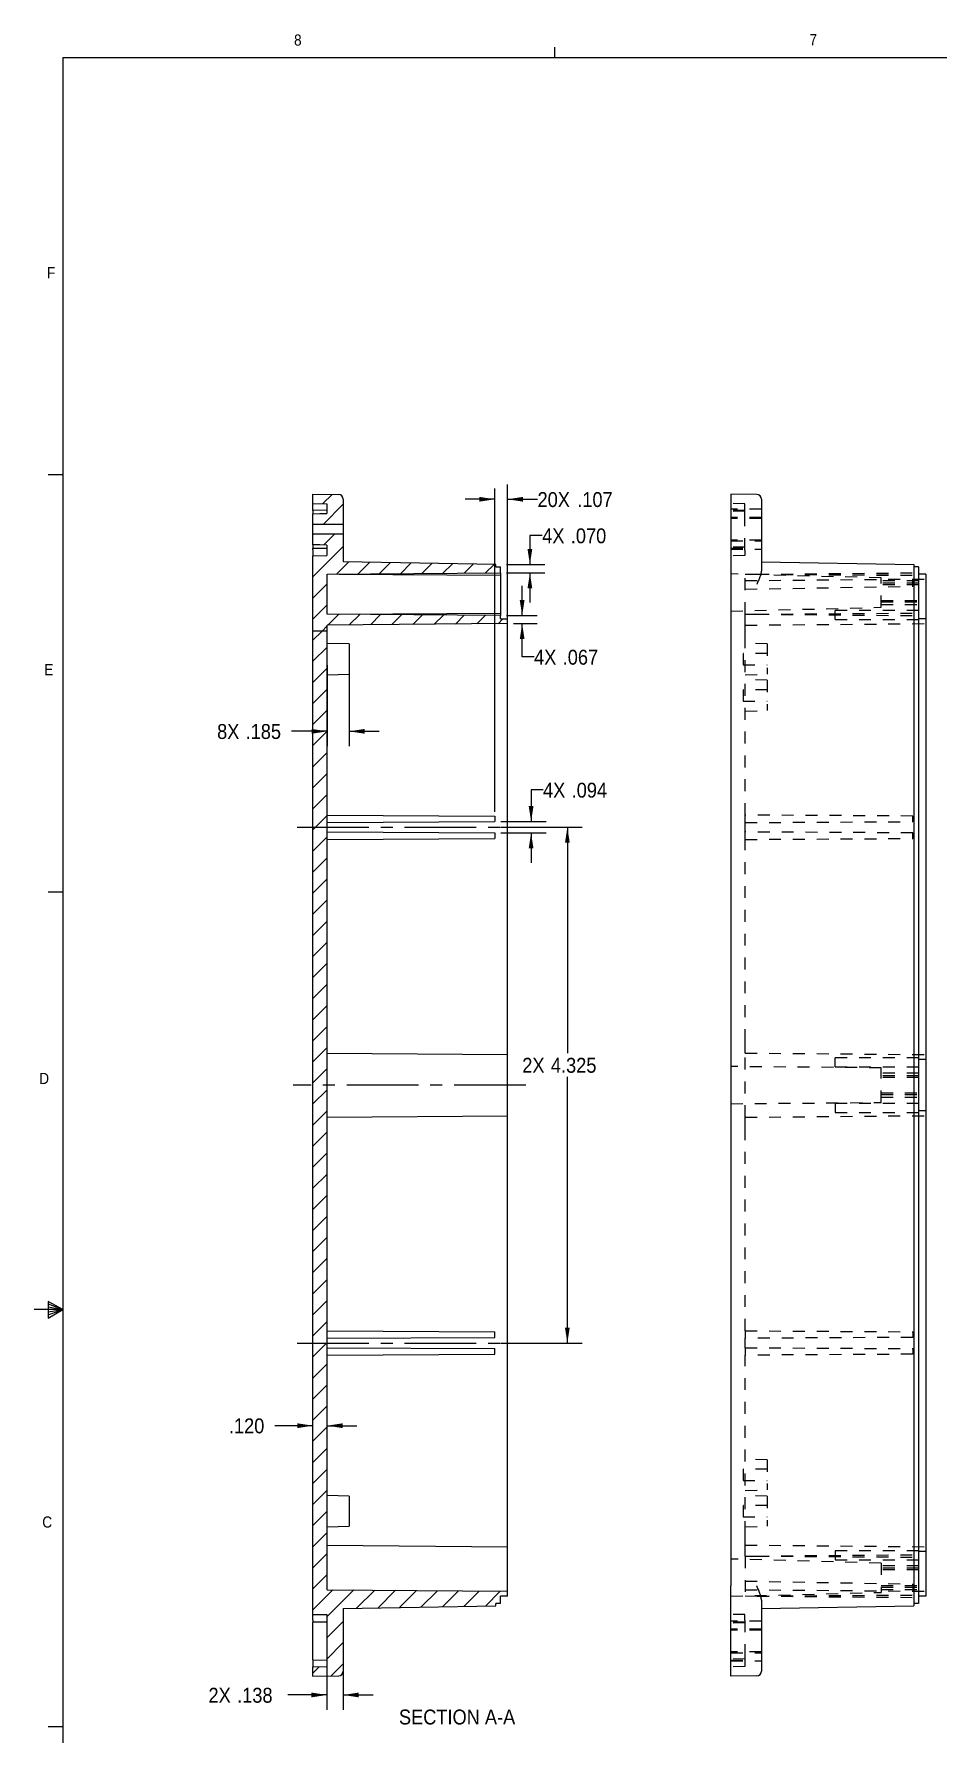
# Model space of a CAD drawing. Header units: inches. Extents: x 0.3 to 33.9, y 0.2 to 21.7.
# Drawn here: x 0.27 to 7.85, y 7.4 to 21.66 of the extents above; entities that cross this region are included whole.
import ezdxf

# ---------------------------------------------------------------- set-up
doc = ezdxf.new("R2010")
doc.units = ezdxf.units.IN
doc.header["$MEASUREMENT"] = 0
for name, pattern in [('SLD-Center', [0.75, 0.6, -0.05, 0.05, -0.05]), ('SLD-Dashed', [0.075, 0.05, -0.025]), ('SLD-Solid', [0])]:
    doc.linetypes.add(name, pattern=pattern)
doc.layers.add('SLD-0', color=7, linetype='SLD-Solid')
doc.styles.add('SLDTEXTSTYLE1', font='GOTHIC.TTF', dxfattribs={"width": 0.913})
doc.dimstyles.new('SLDDIMSTYLE0', dxfattribs={"dimtxt": 0.125, "dimasz": 0.13, "dimexe": 0, "dimexo": 0.0625, "dimgap": 0.03125, "dimtad": 0, "dimtih": 1, "dimtoh": 1, "dimdec": 3, "dimrnd": 1e-09, "dimzin": 4, "dimdsep": 46, "dimtxsty": 'SLDTEXTSTYLE1', "dimsah": 1, "dimcen": 0.09, "dimadec": 0, "dimazin": 1, "dimtfac": 1, "dimtdec": 3, "dimtmove": 0, "dimatfit": 0, "dimfxl": 0, "dimfrac": 2, "dimtolj": 1, "dimtzin": 12, "dimarcsym": 0})
doc.dimstyles.new('SLDDIMSTYLE1', dxfattribs={"dimtxt": 0.125, "dimasz": 0.13, "dimexe": 0, "dimexo": 0.0625, "dimgap": 0.03125, "dimtad": 0, "dimtih": 1, "dimtoh": 1, "dimdec": 3, "dimrnd": 1e-09, "dimzin": 12, "dimdsep": 46, "dimtxsty": 'SLDTEXTSTYLE1', "dimsah": 1, "dimcen": 0.09, "dimadec": 0, "dimazin": 3, "dimtfac": 1, "dimtdec": 3, "dimtofl": 0, "dimtmove": 0, "dimatfit": 3, "dimfxl": 0, "dimfrac": 2, "dimtolj": 1, "dimtzin": 12, "dimarcsym": 0})
doc.dimstyles.new('SLDDIMSTYLE4', dxfattribs={"dimtxt": 0.125, "dimasz": 0.13, "dimexe": 0, "dimexo": 0.0625, "dimgap": 0.03125, "dimtad": 0, "dimtih": 1, "dimtoh": 1, "dimdec": 3, "dimrnd": 1e-09, "dimzin": 12, "dimdsep": 46, "dimtxsty": 'SLDTEXTSTYLE1', "dimsah": 1, "dimcen": 0.09, "dimadec": 0, "dimazin": 3, "dimtfac": 1, "dimtdec": 3, "dimtmove": 0, "dimatfit": 0, "dimfxl": 0, "dimfrac": 2, "dimtolj": 1, "dimtzin": 12, "dimarcsym": 0})

# ---------------------------------------------------------------- blocks, each defined once
blk = doc.blocks.new('*D37')
at = {"layer": 'SLD-0'}
for p, q in [((4.137, 15.138), (4.137, 17.848)), ((4.244, 12.895), (4.244, 17.883)), ((4.137, 17.758), (3.887, 17.758)), ((4.244, 17.758), (4.495, 17.758))]:
    blk.add_line(p, q, dxfattribs=at)
for points in [[(4.137, 17.758), (4.007, 17.778), (4.007, 17.738)], [(4.244, 17.758), (4.374, 17.738), (4.374, 17.778)]]:
    blk.add_solid(points, dxfattribs=at)
at = {"layer": 'SLD-0', "char_height": 0.125, "attachment_point": 1, "style": 'SLDTEXTSTYLE1'}
for s, insert in [('20X ', (4.495, 17.818, 2.34)), ('.107', (4.828, 17.818, 2.34))]:
    blk.add_mtext(s, dxfattribs=dict(at, insert=insert))
blk = doc.blocks.new('*D38')
at = {"layer": 'SLD-0'}
for p, q in [((4.187, 15.007), (4.87, 15.007)), ((4.745, 15.007), (4.745, 13.113)), ((4.745, 10.682), (4.745, 12.914)), ((4.187, 10.682), (4.87, 10.682))]:
    blk.add_line(p, q, dxfattribs=at)
for points in [[(4.745, 15.007), (4.725, 14.877), (4.765, 14.877)], [(4.745, 10.682), (4.765, 10.812), (4.725, 10.812)]]:
    blk.add_solid(points, dxfattribs=at)
at = {"layer": 'SLD-0', "char_height": 0.125, "attachment_point": 1, "style": 'SLDTEXTSTYLE1'}
for s, insert in [('2X ', (4.367, 13.074, -0.402)), ('4.325', (4.607, 13.074, -0.402))]:
    blk.add_mtext(s, dxfattribs=dict(at, insert=insert))
blk = doc.blocks.new('*D39')
at = {"layer": 'SLD-0'}
for p, q in [((4.541, 15.321), (4.441, 15.321)), ((4.441, 15.321), (4.441, 15.055)), ((4.187, 15.055), (4.566, 15.055)), ((4.187, 14.96), (4.566, 14.96)), ((4.441, 14.96), (4.441, 14.71))]:
    blk.add_line(p, q, dxfattribs=at)
for points in [[(4.441, 15.055), (4.461, 15.185), (4.421, 15.185)], [(4.441, 14.96), (4.421, 14.83), (4.461, 14.83)]]:
    blk.add_solid(points, dxfattribs=at)
at = {"layer": 'SLD-0', "char_height": 0.125, "attachment_point": 1, "style": 'SLDTEXTSTYLE1'}
for s, insert in [('4X ', (4.541, 15.381, -0.41)), ('.094', (4.781, 15.381, -0.41))]:
    blk.add_mtext(s, dxfattribs=dict(at, insert=insert))
blk = doc.blocks.new('*D40')
at = {"layer": 'SLD-0'}
for p, q in [((4.534, 17.453), (4.431, 17.453)), ((4.431, 17.453), (4.431, 17.211)), ((4.235, 17.211), (4.556, 17.211)), ((4.235, 17.141), (4.556, 17.141)), ((4.431, 17.141), (4.431, 16.891))]:
    blk.add_line(p, q, dxfattribs=at)
for points in [[(4.431, 17.211), (4.451, 17.341), (4.411, 17.341)], [(4.431, 17.141), (4.411, 17.011), (4.451, 17.011)]]:
    blk.add_solid(points, dxfattribs=at)
at = {"layer": 'SLD-0', "char_height": 0.125, "attachment_point": 1, "style": 'SLDTEXTSTYLE1'}
for s, insert in [('4X ', (4.534, 17.514, 4.986)), ('.070', (4.774, 17.514, 4.986))]:
    blk.add_mtext(s, dxfattribs=dict(at, insert=insert))
blk = doc.blocks.new('*D41')
at = {"layer": 'SLD-0'}
for p, q in [((2.611, 9.989), (2.292, 9.989)), ((2.611, 9.138), (2.611, 10.114)), ((2.731, 9.138), (2.731, 10.114)), ((2.731, 9.989), (2.981, 9.989))]:
    blk.add_line(p, q, dxfattribs=at)
for points in [[(2.611, 9.989), (2.481, 10.009), (2.481, 9.969)], [(2.731, 9.989), (2.861, 9.969), (2.861, 10.009)]]:
    blk.add_solid(points, dxfattribs=at)
at = {"layer": 'SLD-0', "insert": (1.907, 10.05), "char_height": 0.125, "attachment_point": 1, "style": 'SLDTEXTSTYLE1'}
blk.add_mtext('.120', dxfattribs=at)
blk = doc.blocks.new('*D42')
at = {"layer": 'SLD-0'}
for p, q in [((4.366, 16.782), (4.366, 17.032)), ((4.235, 16.782), (4.491, 16.782)), ((4.294, 16.715), (4.491, 16.715)), ((4.366, 16.436), (4.366, 16.715)), ((4.466, 16.436), (4.366, 16.436))]:
    blk.add_line(p, q, dxfattribs=at)
for points in [[(4.366, 16.782), (4.386, 16.912), (4.346, 16.912)], [(4.366, 16.715), (4.346, 16.585), (4.386, 16.585)]]:
    blk.add_solid(points, dxfattribs=at)
at = {"layer": 'SLD-0', "char_height": 0.125, "attachment_point": 1, "style": 'SLDTEXTSTYLE1'}
for s, insert in [('4X ', (4.466, 16.496, 2.348)), ('.067', (4.706, 16.496, 2.348))]:
    blk.add_mtext(s, dxfattribs=dict(at, insert=insert))
blk = doc.blocks.new('*D43')
at = {"layer": 'SLD-0'}
for p, q in [((2.916, 16.531), (2.916, 15.687)), ((2.731, 16.368), (2.731, 15.687)), ((2.731, 15.812), (2.433, 15.812)), ((2.916, 15.812), (3.166, 15.812))]:
    blk.add_line(p, q, dxfattribs=at)
for points in [[(2.731, 15.812), (2.601, 15.832), (2.601, 15.792)], [(2.916, 15.812), (3.046, 15.792), (3.046, 15.832)]]:
    blk.add_solid(points, dxfattribs=at)
at = {"layer": 'SLD-0', "char_height": 0.125, "attachment_point": 1, "style": 'SLDTEXTSTYLE1'}
for s, insert in [('8X ', (1.808, 15.873)), ('.185', (2.047, 15.873))]:
    blk.add_mtext(s, dxfattribs=dict(at, insert=insert))
blk = doc.blocks.new('*D44')
at = {"layer": 'SLD-0'}
for p, q in [((2.729, 8.307), (2.729, 7.606)), ((2.866, 8.307), (2.866, 7.606)), ((2.729, 7.731), (2.401, 7.731)), ((2.866, 7.731), (3.116, 7.731))]:
    blk.add_line(p, q, dxfattribs=at)
for points in [[(2.729, 7.731), (2.599, 7.751), (2.599, 7.711)], [(2.866, 7.731), (2.996, 7.711), (2.996, 7.751)]]:
    blk.add_solid(points, dxfattribs=at)
at = {"layer": 'SLD-0', "char_height": 0.125, "attachment_point": 1, "style": 'SLDTEXTSTYLE1'}
for s, insert in [('2X ', (1.736, 7.791, -0.384)), ('.138', (1.976, 7.791, -0.384))]:
    blk.add_mtext(s, dxfattribs=dict(at, insert=insert))

msp = doc.modelspace()

# ---------------------------------------------------------------- hatches: boundary and pattern name
at = {"linetype": 'SLD-Solid', "lineweight": 0}
h = msp.add_hatch(dxfattribs=at)
h.set_pattern_fill('ANSI31', style=0)
edge = h.paths.add_edge_path(flags=0)
edge.add_spline(control_points=[(2.72866, 17.63893), (2.70889, 17.63852), (2.68912, 17.6381), (2.66935, 17.63768), (2.64975, 17.63727), (2.63015, 17.63685), (2.61055, 17.63644)], knot_values=[0.00640742, 0.00640742, 0.00640742, 0.00640742, 0.00791403, 0.00791403, 0.00791403, 0.00940809, 0.00940809, 0.00940809, 0.00940809], weights=[1, 1, 1, 1, 1, 1, 1], degree=3, periodic=0)
edge.add_line((2.61055, 17.63644), (2.61055, 17.5482))
edge.add_line((2.61055, 17.5482), (2.86645, 17.5482))
edge.add_line((2.86645, 17.5482), (2.86645, 17.7588))
edge.add_arc((2.82708, 17.7588), 0.03937, 0, 89)
edge.add_line((2.82777, 17.79816), (2.61055, 17.80196))
edge.add_line((2.61055, 17.80196), (2.61055, 17.72322))
edge.add_line((2.61055, 17.72322), (2.72866, 17.72115))
edge.add_line((2.72866, 17.72115), (2.72866, 17.63893))
h = msp.add_hatch(dxfattribs=at)
h.set_pattern_fill('ANSI31', style=0)
edge = h.paths.add_edge_path(flags=0)
edge.add_line((2.61055, 16.65323), (2.73055, 16.65323))
edge.add_line((2.73055, 16.65323), (2.73055, 16.7022))
edge.add_line((2.73055, 16.7022), (4.24397, 16.71541))
edge.add_line((4.24397, 16.71541), (4.24397, 16.75541))
edge.add_line((4.24397, 16.75541), (4.18492, 16.75541))
edge.add_line((4.18492, 16.75541), (4.18492, 16.78241))
edge.add_line((4.18492, 16.78241), (2.73055, 16.7951))
edge.add_line((2.73055, 16.7951), (2.73055, 17.12871))
edge.add_line((2.73055, 17.12871), (4.18492, 17.14141))
edge.add_line((4.18492, 17.14141), (4.18492, 17.19172))
edge.add_line((4.18492, 17.19172), (4.14555, 17.19172))
edge.add_line((4.14555, 17.19172), (4.14555, 17.21141))
edge.add_line((4.14555, 17.21141), (2.86645, 17.23373))
edge.add_line((2.86645, 17.23373), (2.86645, 17.46516))
edge.add_line((2.86645, 17.46516), (2.61055, 17.46516))
edge.add_line((2.61055, 17.46516), (2.61055, 17.37692))
edge.add_spline(control_points=[(2.61055, 17.37692), (2.63015, 17.37651), (2.64975, 17.37609), (2.66935, 17.37568), (2.68912, 17.37526), (2.70889, 17.37485), (2.72866, 17.37443)], knot_values=[0.00641996, 0.00641996, 0.00641996, 0.00641996, 0.00791403, 0.00791403, 0.00791403, 0.00942063, 0.00942063, 0.00942063, 0.00942063], weights=[1, 1, 1, 1, 1, 1, 1], degree=3, periodic=0)
edge.add_line((2.72866, 17.37443), (2.72866, 17.28528))
edge.add_line((2.72866, 17.28528), (2.61055, 17.28322))
edge.add_line((2.61055, 17.28322), (2.61055, 16.65323))
h = msp.add_hatch(dxfattribs=at)
h.set_pattern_fill('ANSI31', style=0)
edge = h.paths.add_edge_path(flags=0)
edge.add_line((4.24397, 8.60041), (2.73055, 8.61361))
edge.add_line((2.73055, 8.61361), (2.73055, 16.65323))
edge.add_line((2.73055, 16.65323), (2.61055, 16.65323))
edge.add_line((2.61055, 16.65323), (2.61055, 8.40659))
edge.add_line((2.61055, 8.40659), (2.72866, 8.40453))
edge.add_line((2.72866, 8.40453), (2.72866, 7.96866))
edge.add_line((2.72866, 7.96866), (2.61055, 7.96659))
edge.add_line((2.61055, 7.96659), (2.61055, 7.88785))
edge.add_line((2.61055, 7.88785), (2.82777, 7.89165))
edge.add_arc((2.82708, 7.93101), 0.03937, 271, 360)
edge.add_line((2.86645, 7.93101), (2.86645, 8.45608))
edge.add_line((2.86645, 8.45608), (4.14555, 8.47841))
edge.add_line((4.14555, 8.47841), (4.14555, 8.49809))
edge.add_line((4.14555, 8.49809), (4.18492, 8.49809))
edge.add_line((4.18492, 8.49809), (4.18492, 8.56041))
edge.add_line((4.18492, 8.56041), (4.24397, 8.56041))
edge.add_line((4.24397, 8.56041), (4.24397, 8.60041))

# ---------------------------------------------------------------- linework, layer by layer
at = {"color": 7, "linetype": 'SLD-Solid', "lineweight": 0}
for p, q in [((4.64083, 21.46397), (4.64083, 21.54877)), ((0.51583, 21.46397), (33.51583, 21.46397)), ((0.51583, 21.46397), (0.51583, 0.46397)), ((0.51583, 17.96397), (0.39083, 17.96397)), ((0.51583, 14.46397), (0.39083, 14.46397)), ((0.39184, 11.02951), (0.39184, 10.8907)), ((0.51583, 10.96397), (0.39184, 11.02951)), ((0.39184, 11.01104), (0.51583, 10.96397)), ((0.39184, 10.98709), (0.51583, 10.96397)), ((0.51583, 10.96397), (0.27279, 10.96397)), ((0.39184, 10.8907), (0.51583, 10.96397)), ((0.39184, 10.918), (0.51583, 10.96397)), ((0.39184, 10.94472), (0.51583, 10.96397)), ((0.51583, 7.46397), (0.39083, 7.46397))]:
    msp.add_line(p, q, dxfattribs=at)
at = {"color": 7, "linetype": 'SLD-Solid', "lineweight": 15}
for p, q in [((2.61055, 17.80196), (2.82777, 17.79816)), ((2.61055, 17.72322), (2.61055, 17.80196)), ((2.61055, 17.72322), (2.72866, 17.72115)), ((2.61055, 17.66416), (2.61055, 17.72322)), ((2.72866, 17.72115), (2.72866, 17.63893)), ((2.86645, 17.7588), (2.86645, 17.5482)), ((6.33342, 17.79816), (6.1162, 17.80196)), ((6.1162, 17.80196), (6.1162, 17.65605)), ((6.3721, 17.7588), (6.3721, 17.64489)), ((2.72866, 17.66622), (2.61055, 17.66416)), ((2.61055, 17.66416), (2.61055, 17.63644)), ((2.61055, 17.5482), (2.61055, 17.63644)), ((2.61055, 17.5482), (2.86645, 17.5482)), ((2.61055, 17.46516), (2.61055, 17.5482)), ((2.86645, 17.5482), (2.86645, 17.46516)), ((6.1162, 17.65605), (6.1162, 17.04342)), ((6.3721, 17.64489), (6.3721, 17.1636)), ((2.61055, 17.37692), (2.61055, 17.46516)), ((2.86645, 17.46516), (2.61055, 17.46516)), ((2.86645, 17.46516), (2.86645, 17.23373)), ((2.61055, 17.37692), (2.61055, 17.3492)), ((2.61055, 17.3492), (2.72866, 17.34714)), ((2.61055, 17.33278), (2.61055, 17.3492)), ((2.61055, 17.33278), (2.61055, 17.28322)), ((2.61055, 17.28322), (2.72866, 17.28528)), ((2.61055, 16.65323), (2.61055, 17.28322)), ((2.72866, 17.37443), (2.72866, 17.28528)), ((2.73055, 17.12871), (4.18492, 17.14141)), ((2.73055, 16.7951), (2.73055, 17.12871)), ((2.83151, 17.12959), (4.18492, 17.12164)), ((4.14555, 17.21141), (2.86645, 17.23373)), ((4.14555, 17.19172), (4.14555, 17.21141)), ((4.14555, 17.19172), (4.18492, 17.19172)), ((4.18492, 17.14141), (4.18492, 17.19172)), ((4.18492, 17.14141), (4.18492, 17.12164)), ((4.18492, 17.12164), (4.18492, 16.80357)), ((6.3721, 17.23373), (7.6512, 17.21141)), ((7.6512, 17.21141), (7.6512, 16.97541)), ((7.69057, 17.19172), (7.6512, 17.19172)), ((7.69057, 17.19172), (7.69057, 16.97541)), ((7.74962, 17.12941), (7.69057, 17.12941)), ((7.74962, 17.12941), (7.74962, 16.97541)), ((6.1162, 17.04342), (6.1162, 16.97541)), ((6.1162, 16.97541), (6.1162, 8.71441)), ((7.6512, 16.97541), (7.6512, 8.71441)), ((7.69057, 16.97541), (7.69057, 8.71441)), ((7.74962, 16.97541), (7.74962, 16.75541)), ((4.18492, 16.78241), (2.73055, 16.7951)), ((4.24397, 16.71541), (2.73055, 16.7022)), ((2.73055, 16.65323), (2.73055, 16.7022)), ((2.83151, 16.79422), (4.18492, 16.80357)), ((4.18492, 16.80357), (4.18492, 16.78241)), ((4.18492, 16.75541), (4.18492, 16.78241)), ((4.18492, 16.75541), (4.24397, 16.75541)), ((4.24397, 16.71541), (4.24397, 16.75541)), ((4.24397, 16.60141), (4.24397, 16.71541)), ((7.74962, 16.75541), (7.69057, 16.75541)), ((7.74962, 16.75541), (7.74962, 16.60141)), ((2.73055, 16.65323), (2.61055, 16.65323)), ((2.61055, 8.40659), (2.61055, 16.65323)), ((2.73055, 8.61361), (2.73055, 16.65323)), ((2.91559, 16.54466), (2.73055, 16.5495)), ((2.91559, 16.54466), (2.91559, 16.29166)), ((4.24397, 13.21491), (4.24397, 16.60141)), ((7.74962, 16.60141), (7.74962, 13.21491)), ((2.73055, 16.28681), (2.91559, 16.29166)), ((2.73055, 15.1095), (4.13697, 15.10165)), ((2.73055, 15.04679), (4.13697, 15.05465)), ((4.13697, 15.10165), (4.13697, 15.05465)), ((2.73055, 14.96802), (4.13697, 14.96016)), ((2.73055, 14.90531), (4.13697, 14.91316)), ((4.13697, 14.96016), (4.13697, 14.91316)), ((4.24397, 13.10091), (4.24397, 13.21491)), ((7.74962, 13.21491), (7.74962, 13.06091)), ((2.73055, 13.11411), (4.24397, 13.10091)), ((4.24397, 12.58891), (4.24397, 13.10091)), ((7.74962, 13.06091), (7.69057, 13.06091)), ((7.74962, 13.06091), (7.74962, 12.62891)), ((2.73055, 12.5757), (4.24397, 12.58891)), ((4.24397, 12.47491), (4.24397, 12.58891)), ((7.74962, 12.62891), (7.69057, 12.62891)), ((7.74962, 12.62891), (7.74962, 12.47491)), ((4.24397, 9.08841), (4.24397, 12.47491)), ((7.74962, 12.47491), (7.74962, 9.08841)), ((2.73055, 10.7845), (4.13697, 10.77665)), ((2.73055, 10.72179), (4.13697, 10.72965)), ((4.13697, 10.72965), (4.13697, 10.77665)), ((2.73055, 10.64302), (4.13697, 10.63516)), ((2.73055, 10.58031), (4.13697, 10.58816)), ((4.13697, 10.58816), (4.13697, 10.63516)), ((2.91559, 9.39816), (2.73055, 9.403)), ((2.91559, 9.39816), (2.91559, 9.14516)), ((2.73055, 9.14031), (2.91559, 9.14516)), ((2.73055, 8.98761), (4.24397, 8.97441)), ((4.24397, 8.97441), (4.24397, 9.08841)), ((7.74962, 9.08841), (7.74962, 8.93441)), ((4.24397, 8.71441), (4.24397, 8.97441)), ((7.74962, 8.93441), (7.69057, 8.93441)), ((7.74962, 8.93441), (7.74962, 8.71441)), ((4.24397, 8.60041), (4.24397, 8.71441)), ((6.1162, 8.71441), (6.1162, 8.64639)), ((7.6512, 8.71441), (7.6512, 8.47841)), ((7.69057, 8.71441), (7.69057, 8.49809)), ((7.74962, 8.71441), (7.74962, 8.56041)), ((2.73055, 8.61361), (4.24397, 8.60041)), ((4.24397, 8.56041), (4.18492, 8.56041)), ((4.18492, 8.49809), (4.18492, 8.56041)), ((4.24397, 8.56041), (4.24397, 8.60041)), ((6.1162, 8.03376), (6.1162, 8.64639)), ((7.74962, 8.56041), (7.69057, 8.56041)), ((2.86645, 8.45608), (4.14555, 8.47841)), ((2.86645, 8.45608), (2.86645, 7.93101)), ((4.18492, 8.49809), (4.14555, 8.49809)), ((4.14555, 8.47841), (4.14555, 8.49809)), ((6.3721, 8.52621), (6.3721, 8.04493)), ((6.3721, 8.45608), (7.6512, 8.47841)), ((7.69057, 8.49809), (7.6512, 8.49809)), ((2.61055, 8.40659), (2.72866, 8.40453)), ((2.61055, 8.35703), (2.61055, 8.40659)), ((2.61055, 8.35703), (2.61055, 8.34061)), ((2.72866, 8.34267), (2.61055, 8.34061)), ((2.61055, 8.02565), (2.61055, 8.34061)), ((2.72866, 8.40453), (2.72866, 7.96866)), ((2.61055, 8.02565), (2.72866, 8.02359)), ((2.61055, 8.02565), (2.61055, 7.96659)), ((6.1162, 7.88785), (6.1162, 8.03376)), ((6.3721, 8.04493), (6.3721, 7.93101)), ((2.61055, 7.96659), (2.72866, 7.96866)), ((2.61055, 7.88785), (2.61055, 7.96659)), ((2.61055, 7.88785), (2.82777, 7.89165)), ((6.33342, 7.89165), (6.1162, 7.88785))]:
    msp.add_line(p, q, dxfattribs=at)
at = {"color": 7, "linetype": 'SLD-Dashed', "lineweight": 0}
for p, q in [((6.23431, 17.72115), (6.1162, 17.72322)), ((6.23431, 17.63514), (6.23431, 17.72115)), ((6.3721, 17.674), (6.1162, 17.674)), ((6.23431, 17.66622), (6.1162, 17.66416)), ((6.23431, 17.65835), (6.1162, 17.65629)), ((6.3721, 17.60511), (6.1162, 17.60511)), ((6.3721, 17.59723), (6.1162, 17.59723)), ((6.23431, 17.33224), (6.23431, 17.63514)), ((6.3721, 17.41613), (6.1162, 17.41613)), ((6.1162, 17.40826), (6.3721, 17.40826)), ((6.23431, 17.35501), (6.1162, 17.35707)), ((6.1162, 17.3492), (6.23431, 17.34714)), ((6.1162, 17.33936), (6.3721, 17.33936)), ((6.23431, 17.28528), (6.1162, 17.28322)), ((6.23431, 17.33224), (6.23431, 17.28528)), ((7.37557, 17.09843), (6.1162, 17.13141)), ((6.2362, 17.12871), (6.33716, 17.12959)), ((6.2362, 16.7951), (6.2362, 17.12871)), ((6.33716, 17.12959), (7.69057, 17.14141)), ((6.33716, 17.12959), (7.69057, 17.12164)), ((6.33716, 17.12959), (7.69057, 17.12015)), ((6.2362, 17.0762), (7.74962, 17.08941)), ((6.2362, 17.00392), (7.64262, 17.02847)), ((7.37557, 16.85238), (7.37557, 17.09843)), ((7.69057, 17.07541), (7.37557, 17.07541)), ((7.69057, 17.07541), (7.37557, 17.07541)), ((7.69057, 17.05415), (7.37557, 17.05415)), ((7.69057, 17.04037), (7.37557, 17.04037)), ((7.64262, 17.02847), (7.64262, 17.08847)), ((6.1162, 16.81941), (7.37557, 16.85238)), ((6.99057, 16.75025), (6.99057, 16.82525)), ((7.69057, 16.82525), (6.99057, 16.82525)), ((7.37557, 16.91044), (7.69057, 16.91044)), ((7.37557, 16.89667), (7.69057, 16.89667)), ((7.37557, 16.87541), (7.69057, 16.87541)), ((7.37557, 16.87541), (7.69057, 16.87541)), ((6.2362, 16.7022), (6.2362, 16.7951)), ((6.2362, 16.7022), (7.74962, 16.71541)), ((6.2362, 16.60141), (6.2362, 16.7022)), ((6.33716, 16.79422), (7.69057, 16.80357)), ((6.33716, 16.79422), (7.69057, 16.78241)), ((6.99057, 16.75025), (7.69057, 16.75025)), ((6.2362, 15.1095), (6.2362, 16.60141)), ((6.42124, 16.54466), (6.2362, 16.5495)), ((6.42124, 16.54466), (6.42124, 16.29166)), ((6.21824, 16.46566), (6.21824, 16.37066)), ((6.42124, 16.46566), (6.21824, 16.46566)), ((6.21824, 16.37066), (6.42124, 16.37066)), ((6.2362, 16.28681), (6.42124, 16.29166)), ((6.21824, 16.16091), (6.21824, 16.06591)), ((6.42124, 16.16091), (6.21824, 16.16091)), ((6.42124, 16.23991), (6.2362, 16.24475)), ((6.42124, 16.23991), (6.42124, 15.98691)), ((6.21824, 16.06591), (6.42124, 16.06591)), ((6.2362, 15.98206), (6.42124, 15.98691)), ((7.64262, 15.10165), (6.2362, 15.1095)), ((6.2362, 15.04679), (6.2362, 15.1095)), ((6.2362, 15.04679), (7.64262, 15.05465)), ((6.2362, 14.96802), (6.2362, 15.04679)), ((7.64262, 15.05465), (7.64262, 15.10165)), ((7.64262, 14.96016), (6.2362, 14.96802)), ((6.2362, 14.90531), (6.2362, 14.96802)), ((6.2362, 14.90531), (7.64262, 14.91316)), ((6.2362, 13.21491), (6.2362, 14.90531)), ((7.64262, 14.91316), (7.64262, 14.96016)), ((6.2362, 13.11411), (6.2362, 13.21491)), ((7.37557, 12.98991), (6.1162, 13.00091)), ((6.2362, 13.11411), (7.74962, 13.10091)), ((6.2362, 12.5757), (6.2362, 13.11411)), ((6.99057, 12.99841), (6.99057, 13.07341)), ((7.69057, 13.07341), (6.99057, 13.07341)), ((6.99057, 12.99841), (7.69057, 12.99841)), ((7.37557, 12.6999), (7.37557, 12.98991)), ((7.69057, 12.94491), (7.37557, 12.94491)), ((7.69057, 12.94491), (7.37557, 12.94491)), ((7.69057, 12.92365), (7.37557, 12.92365)), ((7.69057, 12.90987), (7.37557, 12.90987)), ((6.1162, 12.68891), (7.37557, 12.6999)), ((6.99057, 12.69141), (6.99057, 12.61641)), ((7.69057, 12.69141), (6.99057, 12.69141)), ((7.37557, 12.77994), (7.69057, 12.77994)), ((7.37557, 12.76617), (7.69057, 12.76617)), ((7.37557, 12.74491), (7.69057, 12.74491)), ((7.37557, 12.74491), (7.69057, 12.74491)), ((6.2362, 12.5757), (7.74962, 12.58891)), ((6.2362, 12.47491), (6.2362, 12.5757)), ((6.99057, 12.61641), (7.69057, 12.61641)), ((6.2362, 10.7845), (6.2362, 12.47491)), ((6.2362, 10.7845), (7.64262, 10.77665)), ((6.2362, 10.7845), (6.2362, 10.72179)), ((7.64262, 10.72965), (6.2362, 10.72179)), ((6.2362, 10.64302), (6.2362, 10.72179)), ((7.64262, 10.77665), (7.64262, 10.72965)), ((6.2362, 10.64302), (7.64262, 10.63516)), ((6.2362, 10.64302), (6.2362, 10.58031)), ((7.64262, 10.58816), (6.2362, 10.58031)), ((6.2362, 9.08841), (6.2362, 10.58031)), ((7.64262, 10.63516), (7.64262, 10.58816)), ((6.42124, 9.70291), (6.2362, 9.70775)), ((6.42124, 9.70291), (6.42124, 9.44991)), ((6.21824, 9.62391), (6.21824, 9.52891)), ((6.42124, 9.62391), (6.21824, 9.62391)), ((6.21824, 9.52891), (6.42124, 9.52891)), ((6.2362, 9.44506), (6.42124, 9.44991)), ((6.21824, 9.31916), (6.21824, 9.22416)), ((6.42124, 9.31916), (6.21824, 9.31916)), ((6.42124, 9.39816), (6.2362, 9.403)), ((6.42124, 9.39816), (6.42124, 9.14516)), ((6.21824, 9.22416), (6.42124, 9.22416)), ((6.2362, 9.14031), (6.42124, 9.14516)), ((6.2362, 8.98761), (6.2362, 9.08841)), ((6.2362, 8.98761), (7.74962, 8.97441)), ((6.2362, 8.89471), (6.2362, 8.98761)), ((7.37557, 8.83743), (6.1162, 8.87041)), ((6.2362, 8.89471), (6.2362, 8.5611)), ((6.33716, 8.89559), (7.69057, 8.90741)), ((6.33716, 8.89559), (7.69057, 8.88624)), ((6.99057, 8.93956), (6.99057, 8.86456)), ((7.69057, 8.93956), (6.99057, 8.93956)), ((6.99057, 8.86456), (7.69057, 8.86456)), ((7.37557, 8.83743), (7.37557, 8.59138)), ((7.69057, 8.81441), (7.37557, 8.81441)), ((7.69057, 8.81441), (7.37557, 8.81441)), ((7.69057, 8.79315), (7.37557, 8.79315)), ((7.69057, 8.77937), (7.37557, 8.77937)), ((6.1162, 8.55841), (7.37557, 8.59138)), ((6.2362, 8.68589), (7.64262, 8.66134)), ((6.2362, 8.61361), (7.74962, 8.60041)), ((6.2362, 8.5611), (6.33716, 8.56022)), ((6.33716, 8.56022), (7.69057, 8.56966)), ((6.33716, 8.56022), (7.69057, 8.56818)), ((6.33716, 8.56022), (7.69057, 8.54841)), ((7.37557, 8.64944), (7.69057, 8.64944)), ((7.37557, 8.63567), (7.69057, 8.63567)), ((7.37557, 8.61441), (7.69057, 8.61441)), ((7.37557, 8.61441), (7.69057, 8.61441)), ((7.64262, 8.66134), (7.64262, 8.60134)), ((6.23431, 8.40453), (6.1162, 8.40659)), ((6.3721, 8.35045), (6.1162, 8.35045)), ((6.23431, 8.34267), (6.1162, 8.34061)), ((6.23431, 8.3348), (6.1162, 8.33274)), ((6.3721, 8.28155), (6.1162, 8.28155)), ((6.3721, 8.27368), (6.1162, 8.27368)), ((6.23431, 8.35757), (6.23431, 8.40453)), ((6.23431, 8.35757), (6.23431, 8.05467)), ((6.3721, 8.09258), (6.1162, 8.09258)), ((6.1162, 8.0847), (6.3721, 8.0847)), ((6.23431, 8.03146), (6.1162, 8.03352)), ((6.1162, 8.02565), (6.23431, 8.02359)), ((6.1162, 8.01581), (6.3721, 8.01581)), ((6.23431, 8.05467), (6.23431, 7.96866)), ((6.23431, 7.96866), (6.1162, 7.96659))]:
    msp.add_line(p, q, dxfattribs=at)
at = {"color": 7, "linetype": 'SLD-Solid', "lineweight": 15, "flags": 128}
for points in [[(2.61055, 17.63644), (2.66935, 17.63768), (2.72866, 17.63893)], [(2.72866, 17.37443), (2.66935, 17.37568), (2.61055, 17.37692)]]:
    msp.add_lwpolyline(points, dxfattribs=at)
at = {"color": 7, "linetype": 'SLD-Solid', "lineweight": 15}
for centre, start, end in [((2.82708, 17.7588), 0, 89), ((6.33273, 17.7588), 0, 89), ((2.82708, 7.93101), 271, 0), ((6.33273, 7.93101), 271, 0)]:
    msp.add_arc(centre, 0.03937, start, end, dxfattribs=at)
for points in [[(6.3721, 17.1636), (6.3721, 17.15497), (6.37051, 17.14591), (6.36572, 17.12686), (6.36245, 17.11684), (6.35514, 17.09648), (6.35106, 17.08607), (6.34463, 17.07003), (6.34243, 17.06461), (6.33796, 17.05363), (6.33567, 17.04802), (6.33342, 17.04244)], [(6.3721, 8.52621), (6.3721, 8.53484), (6.37051, 8.5439), (6.36572, 8.56295), (6.36245, 8.57297), (6.35514, 8.59333), (6.35106, 8.60374), (6.34463, 8.61978), (6.34243, 8.6252), (6.33796, 8.63618), (6.33567, 8.64179), (6.33342, 8.64737)]]:
    msp.add_open_spline(points, degree=3, knots=[0, 0, 0, 0, 0.25, 0.25, 0.5, 0.5, 0.75, 0.75, 0.875, 0.875, 1, 1, 1, 1], dxfattribs=at)
at = {"color": 7, "linetype": 'SLD-Dashed', "lineweight": 0}
for points in [[(6.2362, 16.7951), (6.26985, 16.7948), (6.3035, 16.79451), (6.33716, 16.79422)], [(6.2362, 8.89471), (6.26985, 8.89501), (6.3035, 8.8953), (6.33716, 8.89559)]]:
    msp.add_open_spline(points, degree=3, dxfattribs=at)
at = {"layer": 'SLD-0', "linetype": 'SLD-Center', "lineweight": 0}
for p, q in [((2.48055, 15.00741), (4.38697, 15.00741)), ((4.39555, 12.84491), (2.44648, 12.84491)), ((2.48055, 10.68241), (4.38697, 10.68241))]:
    msp.add_line(p, q, dxfattribs=at)

# ---------------------------------------------------------------- texts
at = {"color": 7, "linetype": 'Continuous', "lineweight": 0, "char_height": 0.09375, "attachment_point": 1, "style": 'SLDTEXTSTYLE1'}
for s, insert in [('8', (2.45329, 21.6561)), ('7', (6.77516, 21.65982)), ('F', (0.38161, 19.70473)), ('E', (0.35895, 16.37668)), ('D', (0.31666, 12.94775)), ('C', (0.34211, 9.22801))]:
    msp.add_mtext(s, dxfattribs=dict(at, insert=insert))
at = {"layer": 'SLD-0', "insert": (3.82036, 7.60845), "char_height": 0.125, "attachment_point": 2, "style": 'SLDTEXTSTYLE1'}
msp.add_mtext('SECTION A-A', dxfattribs=at)

# ---------------------------------------------------------------- dimensions: what is measured, and where the dimension line sits
at = {"layer": 'SLD-0'}
for base, p1, p2, text, picture, middle in [((4.24397, 17.75801), (4.13697, 12.84491), (4.24397, 12.84491), '20X <>', '*D37', (4.87389, 17.75801)), ((2.91559, 15.81223), (2.73055, 16.41816), (2.91559, 16.41816), '8X <>', '*D43', (2.08942, 15.81223)), ((2.72866, 7.73085), (2.86645, 8.35703), (2.72866, 8.35703), '2X <>', '*D44', (2.06817, 7.73085))]:
    dim = msp.add_linear_dim(base=base, p1=p1, p2=p2, text=text, dimstyle='SLDDIMSTYLE4', dxfattribs=at)
    dim.commit()
    dim.dimension.update_dxf_attribs({"geometry": picture, "text_midpoint": middle, "dimtype": 160})
for base, p1, p2, text, dimstyle, picture, middle in [((4.43099, 17.14141), (4.18492, 17.21141), (4.18492, 17.14141), '4X <>', 'SLDDIMSTYLE0', '*D40', (4.43099, 17.45321)), ((4.36605, 16.78241), (4.24397, 16.71541), (4.18492, 16.78241), '4X <>', 'SLDDIMSTYLE4', '*D42', (4.36605, 16.43566)), ((4.44104, 15.05465), (4.13697, 14.96016), (4.13697, 15.05465), '4X <>', 'SLDDIMSTYLE4', '*D39', (4.44104, 15.32054)), ((4.74528, 10.68241), (4.13697, 15.00741), (4.13697, 10.68241), '2X <>', 'SLDDIMSTYLE1', '*D38', (4.74528, 13.01363))]:
    dim = msp.add_linear_dim(base=base, p1=p1, p2=p2, angle=90, text=text, dimstyle=dimstyle, dxfattribs=at)
    dim.commit()
    dim.dimension.update_dxf_attribs({"geometry": picture, "text_midpoint": middle, "dimtype": 160})
dim = msp.add_linear_dim(base=(2.73055, 9.98885), p1=(2.61055, 9.08841), p2=(2.73055, 9.08841), dimstyle='SLDDIMSTYLE0', dxfattribs=at)
dim.commit()
dim.dimension.update_dxf_attribs({"geometry": '*D41', "text_midpoint": (2.06817, 9.98885), "dimtype": 160})

doc.saveas('drawing.dxf')
